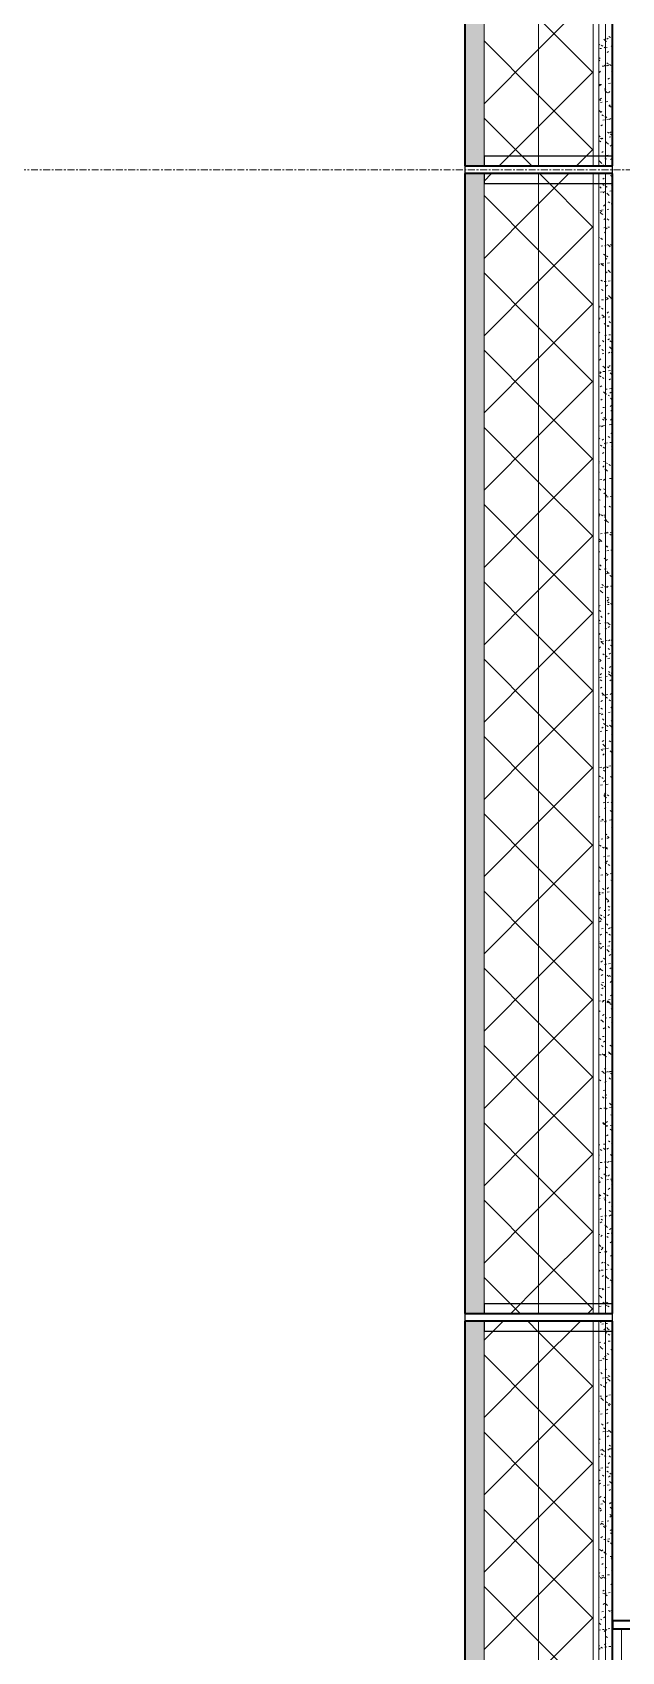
# Model space of a CAD drawing. Header units: millimetres. Extents: x -4948 to 42228, y -4856 to 69378.
# Drawn here: x -1945 to -866, y 30981 to 33944 of the extents above; entities that cross this region are included whole.
import ezdxf

# ---------------------------------------------------------------- set-up
doc = ezdxf.new("R2010")
doc.units = ezdxf.units.MM
doc.linetypes.add('Линия сетки', pattern=[22.225, 12.7, -3.175, 3.175, -3.175])
for name, color, linetype, lineweight in [('A-FLOR', 192, 'Continuous', 13), ('A-GLAZ-CWMG', 51, 'Continuous', 9), ('A-WALL', 113, 'Continuous', 13), ('A-WALL-PATT', 111, 'Continuous', 13), ('I-WALL', 2, 'Continuous', 13), ('S-GRID', 1, 'Continuous', 30)]:
    doc.layers.add(name, color=color, linetype=linetype, lineweight=lineweight)

# ---------------------------------------------------------------- blocks, each defined once
blk = doc.blocks.new('27ELB-RD-AR-0000-BIM_rvt-1-1 этаж отм_ _0_000 лотки')
at = {"layer": 'A-WALL-PATT', "lineweight": 9}
for points in [[(-1153.2, 33699.1), (-1118.2, 33699.1), (-1118.2, 35785.1), (-1153.2, 35785.1), (-1153.2, 34526.4)], [(-1118.2, 31599.1), (-1118.2, 33685.1), (-1153.2, 33685.1), (-1153.2, 31599.1)], [(-1153.2, 29499.1), (-1118.2, 29499.1), (-1118.2, 31585.1), (-1153.2, 31585.1), (-1153.2, 30194.2)]]:
    blk.add_hatch(color=252, dxfattribs=at).paths.add_polyline_path(points, flags=0)
at = {"layer": 'A-FLOR', "color": 252, "lineweight": 9}
blk.add_line((-866.3, 31022.1), (-866.3, 29707.1), dxfattribs=at)
at = {"layer": 'A-GLAZ-CWMG', "color": 252, "lineweight": 25, "extrusion": (0, 0, -1)}
for p, q in [((-1118.2, 33699.1), (-1153.2, 33699.1)), ((-1153.2, 33699.1), (-1153.2, 33685.1)), ((-883.2, 33717.1), (-1118.2, 33717.1)), ((-1118.2, 33717.1), (-1118.2, 33699.1)), ((-883.2, 33667.1), (-883.2, 33717.1)), ((-1153.2, 33685.1), (-1118.2, 33685.1)), ((-1118.2, 33685.1), (-1118.2, 33667.1)), ((-1118.2, 33667.1), (-883.2, 33667.1)), ((-883.2, 31617.1), (-1118.2, 31617.1)), ((-1118.2, 31617.1), (-1118.2, 31599.1)), ((-883.2, 31567.1), (-883.2, 31617.1)), ((-1118.2, 31599.1), (-1153.2, 31599.1)), ((-1153.2, 31599.1), (-1153.2, 31585.1)), ((-1153.2, 31585.1), (-1118.2, 31585.1)), ((-1118.2, 31585.1), (-1118.2, 31567.1)), ((-1118.2, 31567.1), (-883.2, 31567.1))]:
    blk.add_line(p, q, dxfattribs=at)
at = {"layer": 'A-WALL', "color": 252, "lineweight": 35}
for p, q in [((-1153.2, 35785.1), (-1153.2, 33699.1)), ((-883.2, 33699.1), (-883.2, 35785.1)), ((-1153.2, 33699.1), (-883.2, 33699.1)), ((-1153.2, 33685.1), (-1153.2, 31599.1)), ((-883.2, 33685.1), (-1153.2, 33685.1)), ((-883.2, 31599.1), (-883.2, 33685.1)), ((-1153.2, 31599.1), (-883.2, 31599.1)), ((-1153.2, 31585.1), (-1153.2, 29499.1)), ((-883.2, 31585.1), (-1153.2, 31585.1)), ((-883.2, 29499.1), (-883.2, 31585.1))]:
    blk.add_line(p, q, dxfattribs=at)
at = {"layer": 'A-WALL', "color": 252, "lineweight": 9}
for p, q in [((-1118.2, 33699.1), (-1118.2, 35785.1)), ((-1018.2, 33699.1), (-1018.2, 35785.1)), ((-918.2, 33699.1), (-918.2, 35785.1)), ((-908.2, 33699.1), (-908.2, 35785.1)), ((-895.7, 33699.1), (-895.7, 35785.1)), ((-1118.2, 31599.1), (-1118.2, 33685.1)), ((-1018.2, 31599.1), (-1018.2, 33685.1)), ((-918.2, 31599.1), (-918.2, 33685.1)), ((-908.2, 31599.1), (-908.2, 33685.1)), ((-895.7, 31599.1), (-895.7, 33685.1)), ((-1118.2, 29499.1), (-1118.2, 31585.1)), ((-1018.2, 29499.1), (-1018.2, 31585.1)), ((-918.2, 29499.1), (-918.2, 31585.1)), ((-908.2, 29499.1), (-908.2, 31585.1)), ((-895.7, 29499.1), (-895.7, 31585.1))]:
    blk.add_line(p, q, dxfattribs=at)
at = {"layer": 'A-WALL-PATT', "color": 252, "linetype": 'Continuous', "lineweight": 9}
for p, q in [((-1018.2, 33912.9), (-918.2, 34012.9)), ((-918.2, 33869.3), (-1018.2, 33969.3)), ((-1018.2, 33827.9), (-1118.2, 33927.9)), ((-898.8, 33931), (-896.5, 33928.9)), ((-896.5, 33928.9), (-896.5, 33928.9)), ((-896.5, 33928.9), (-895.7, 33928.1)), ((-895.7, 33928.1), (-894, 33926.6)), ((-893.6, 33931.1), (-891, 33933.2)), ((-889.4, 33936), (-886.6, 33934.2)), ((-1118.2, 33812.9), (-1018.2, 33912.9)), ((-908.2, 33920), (-906.3, 33921.4)), ((-906.1, 33913.9), (-902.8, 33914.3)), ((-903.8, 33919.9), (-900.9, 33918.1)), ((-898.4, 33916.5), (-895.7, 33914.7)), ((-895.8, 33915.3), (-895.7, 33915.3)), ((-895.7, 33915.3), (-892.4, 33915.7)), ((-895.7, 33914.7), (-895.6, 33914.7)), ((-892.8, 33906.7), (-890.2, 33908.7)), ((-885.4, 33918.7), (-883.2, 33916.7)), ((-1018.2, 33771.5), (-918.2, 33871.5)), ((-908.2, 33893.5), (-906.1, 33891.6)), ((-908.2, 33872.1), (-905.6, 33870.5)), ((-908.1, 33894.9), (-905.5, 33896.9)), ((-907.3, 33870.4), (-904.7, 33872.5)), ((-901.7, 33881.6), (-898.4, 33882)), ((-897.6, 33883.7), (-895.7, 33882)), ((-895.7, 33882), (-895.1, 33881.5)), ((-894.4, 33882.6), (-891.1, 33883)), ((-893.5, 33888.1), (-890.7, 33886.3)), ((-892, 33882.2), (-889.4, 33884.2)), ((-888.2, 33884.7), (-885.3, 33882.8)), ((-884.9, 33872.2), (-883.2, 33870.6)), ((-884.1, 33883.9), (-883.2, 33884)), ((-908.2, 33847.3), (-907.2, 33846.5)), ((-906.5, 33848.1), (-903.2, 33848.5)), ((-906.5, 33846), (-903.9, 33848)), ((-898.2, 33840.5), (-895.7, 33838.9)), ((-895.7, 33838.9), (-895.3, 33838.7)), ((-891.2, 33857.7), (-888.6, 33859.8)), ((-890, 33850.3), (-886.7, 33850.7)), ((-883.3, 33856.3), (-883.2, 33856.2)), ((-918.2, 33727.9), (-1018.2, 33827.9)), ((-907.2, 33821), (-904.4, 33819.2)), ((-905.7, 33821.5), (-903.1, 33823.5)), ((-905.2, 33815.4), (-901.8, 33815.8)), ((-897.1, 33837.2), (-895.7, 33835.9)), ((-895.7, 33835.9), (-894.7, 33835)), ((-894.8, 33816.7), (-891.5, 33817.2)), ((-894.7, 33835), (-894.7, 33835)), ((-894.7, 33835), (-892.3, 33832.8)), ((-890.4, 33833.2), (-887.8, 33835.3)), ((-889.6, 33808.8), (-887, 33810.8)), ((-887.9, 33808.7), (-885.1, 33806.9)), ((-883.7, 33824.9), (-883.2, 33824.4)), ((-1030.8, 33699.1), (-1118.2, 33786.5)), ((-908.2, 33801.2), (-906.9, 33800)), ((-906.9, 33800), (-906.9, 33800)), ((-906.9, 33800), (-904.4, 33797.8)), ((-904.9, 33797), (-902.3, 33799.1)), ((-902.3, 33792.6), (-899.5, 33790.8)), ((-900.8, 33783.1), (-897.4, 33783.5)), ((-896.9, 33789.2), (-895.7, 33788.4)), ((-895.8, 33789.9), (-895.7, 33789.7)), ((-895.7, 33789.7), (-893.4, 33787.6)), ((-895.7, 33788.4), (-894.1, 33787.4)), ((-893.4, 33784), (-890.1, 33784.5)), ((-888.8, 33784.3), (-886.2, 33786.3)), ((-1090.6, 33699.1), (-1018.2, 33771.5)), ((-908, 33754.9), (-905.5, 33752.6)), ((-905.6, 33749.6), (-902.3, 33750)), ((-904.1, 33772.5), (-901.5, 33774.6)), ((-903.3, 33748.1), (-900.7, 33750.1)), ((-892, 33760.8), (-889.2, 33759)), ((-889, 33751.7), (-885.7, 33752.2)), ((-888, 33759.8), (-885.4, 33761.9)), ((-886.7, 33757.4), (-883.9, 33755.6)), ((-883.2, 33778.3), (-883.2, 33778.3)), ((-949.1, 33699.1), (-918.2, 33730.1)), ((-907, 33745), (-904.1, 33743.2)), ((-902.5, 33723.6), (-899.9, 33725.6)), ((-895.3, 33743.3), (-893, 33741.2)), ((-893, 33741.2), (-893, 33741.2)), ((-893, 33741.2), (-890.5, 33738.9)), ((-887.2, 33735.4), (-884.6, 33737.4)), ((-907.5, 33708.3), (-905.1, 33706.2)), ((-905.1, 33706.2), (-905.1, 33706.2)), ((-905.1, 33706.2), (-902.7, 33703.9)), ((-904.2, 33716.9), (-900.9, 33717.3)), ((-901.7, 33699.1), (-899.1, 33701.2)), ((-896.7, 33713.2), (-895.7, 33712.6)), ((-895.7, 33712.6), (-893.9, 33711.4)), ((-893.9, 33718.2), (-890.6, 33718.7)), ((-886.4, 33710.9), (-883.8, 33712.9)), ((-1118.2, 33671.5), (-1104.6, 33685.1)), ((-1018.2, 33630.1), (-963.1, 33685.1)), ((-918.2, 33586.5), (-1016.8, 33685.1)), ((-906.2, 33661), (-903.8, 33658.8)), ((-900.9, 33674.7), (-898.3, 33676.7)), ((-900.8, 33665.3), (-898, 33663.5)), ((-899.8, 33684.6), (-896.5, 33685)), ((-895.5, 33661.9), (-892.6, 33660.1)), ((-886.4, 33681.4), (-883.6, 33679.6)), ((-884.8, 33661.9), (-883.2, 33663.2)), ((-1018.2, 33545.1), (-1118.2, 33645.1)), ((-904.7, 33651), (-901.3, 33651.5)), ((-900.1, 33650.2), (-897.5, 33652.2)), ((-893.6, 33649.5), (-891.3, 33647.3)), ((-891.3, 33647.3), (-891.3, 33647.3)), ((-891.3, 33647.3), (-888.8, 33645.1)), ((-890.6, 33633.5), (-887.7, 33631.7)), ((-888.1, 33653.2), (-884.8, 33653.7)), ((-884, 33637.5), (-883.2, 33638.1)), ((-1118.2, 33530.1), (-1018.2, 33630.1)), ((-908.2, 33617.7), (-907.3, 33617.8)), ((-905.7, 33614.5), (-903.4, 33612.3)), ((-905.5, 33617.7), (-902.6, 33615.9)), ((-903.4, 33612.3), (-903.4, 33612.3)), ((-903.4, 33612.3), (-900.9, 33610.1)), ((-903.3, 33618.3), (-899.9, 33618.8)), ((-899.3, 33625.7), (-896.7, 33627.8)), ((-898.5, 33601.3), (-895.9, 33603.3)), ((-892.9, 33619.7), (-889.6, 33620.1)), ((-892.4, 33602.2), (-889.9, 33599.9)), ((-885.2, 33630.1), (-883.2, 33628.8)), ((-883.2, 33613), (-883.2, 33613.1)), ((-1018.2, 33488.6), (-918.2, 33588.6)), ((-898.9, 33586), (-895.7, 33586.5)), ((-897.7, 33576.8), (-895.7, 33578.4)), ((-895.7, 33586.5), (-895.5, 33586.5)), ((-895.7, 33578.4), (-895.1, 33578.8)), ((-895.2, 33585.9), (-892.4, 33584.1)), ((-891.6, 33587), (-888.2, 33587.4)), ((-918.2, 33445.1), (-1018.2, 33545.1)), ((-908.2, 33568.9), (-906.8, 33568)), ((-904.5, 33567.2), (-902, 33564.9)), ((-904.2, 33566.4), (-901.4, 33564.6)), ((-903.7, 33552.5), (-900.4, 33553)), ((-896.9, 33552.3), (-895.7, 33553.3)), ((-895.7, 33553.3), (-894.3, 33554.4)), ((-891.9, 33555.6), (-889.5, 33553.5)), ((-889.5, 33553.5), (-889.5, 33553.5)), ((-889.5, 33553.5), (-887.1, 33551.2)), ((-887.2, 33554.7), (-883.8, 33555.1)), ((-885, 33554.1), (-883.2, 33553)), ((-908.2, 33519), (-906.3, 33519.3)), ((-904, 33520.6), (-901.7, 33518.5)), ((-902.3, 33519.8), (-899, 33520.2)), ((-901.7, 33518.5), (-901.7, 33518.5)), ((-901.7, 33518.5), (-899.2, 33516.2)), ((-899.3, 33538), (-896.5, 33536.2)), ((-896.1, 33527.8), (-895.7, 33528.2)), ((-895.7, 33528.2), (-893.5, 33529.9)), ((-894, 33534.6), (-891.2, 33532.8)), ((-892, 33521.2), (-888.7, 33521.6)), ((-1018.2, 33403.7), (-1118.2, 33503.7)), ((-1118.2, 33388.6), (-1018.2, 33488.6)), ((-904, 33490.4), (-901.2, 33488.6)), ((-897.9, 33487.5), (-895.7, 33487.8)), ((-895.7, 33487.8), (-894.6, 33487.9)), ((-895.3, 33503.4), (-892.7, 33505.4)), ((-890.6, 33508.3), (-888.2, 33506.1)), ((-890.6, 33488.5), (-887.3, 33488.9)), ((-889.1, 33506.2), (-886.3, 33504.4)), ((-883.7, 33502.8), (-883.2, 33502.4)), ((-902.8, 33473.3), (-900.3, 33471.1)), ((-902.8, 33454), (-899.4, 33454.4)), ((-894.5, 33478.9), (-891.9, 33480.9)), ((-893.7, 33458.6), (-890.9, 33456.8)), ((-893.7, 33454.4), (-891.1, 33456.5)), ((-890.1, 33461.8), (-887.8, 33459.6)), ((-887.8, 33459.6), (-887.8, 33459.6)), ((-887.8, 33459.6), (-885.3, 33457.4)), ((-886.2, 33456.2), (-883.2, 33456.6)), ((-1018.2, 33347.2), (-918.2, 33447.2)), ((-908.2, 33443.4), (-907.5, 33443.9)), ((-908.1, 33442.5), (-905.3, 33440.7)), ((-902.8, 33439.1), (-899.9, 33437.3)), ((-902.3, 33426.8), (-899.9, 33424.6)), ((-899.9, 33424.6), (-899.9, 33424.6)), ((-899.9, 33424.6), (-897.5, 33422.4)), ((-892.9, 33430), (-890.3, 33432)), ((-891.1, 33422.6), (-887.7, 33423.1)), ((-883.5, 33426.8), (-883.2, 33426.6)), ((-918.2, 33303.7), (-1018.2, 33403.7)), ((-908.2, 33420.4), (-905.4, 33420.8)), ((-908.2, 33418.3), (-906.7, 33419.4)), ((-908.2, 33393.2), (-905.9, 33395)), ((-901.4, 33421.3), (-898.1, 33421.7)), ((-897.9, 33410.7), (-895.7, 33409.3)), ((-895.7, 33409.3), (-895, 33408.9)), ((-892.5, 33407.3), (-889.7, 33405.5)), ((-892.1, 33405.5), (-889.5, 33407.5)), ((-888.9, 33414.5), (-886.4, 33412.2)), ((-907.7, 33368.5), (-905.1, 33370.5)), ((-901, 33379.5), (-898.6, 33377.2)), ((-897, 33389), (-895.7, 33389.2)), ((-895.7, 33389.2), (-893.7, 33389.4)), ((-891.3, 33381), (-888.7, 33383.1)), ((-889.7, 33389.9), (-886.4, 33390.4)), ((-888.4, 33367.9), (-886.1, 33365.8)), ((-887.6, 33378.9), (-884.8, 33377.1)), ((-886.1, 33365.8), (-886.1, 33365.8)), ((-886.1, 33365.8), (-883.6, 33363.5)), ((-1018.2, 33262.2), (-1118.2, 33362.2)), ((-1118.2, 33247.2), (-1018.2, 33347.2)), ((-906.9, 33344), (-904.3, 33346)), ((-902.5, 33363.2), (-899.7, 33361.4)), ((-901.8, 33355.5), (-898.5, 33355.9)), ((-890.5, 33356.5), (-887.9, 33358.6)), ((-885.3, 33357.6), (-883.2, 33357.9)), ((-1018.2, 33205.8), (-918.2, 33305.8)), ((-907.7, 33321.8), (-904.4, 33322.2)), ((-906.6, 33315.3), (-903.8, 33313.5)), ((-906.1, 33319.5), (-903.5, 33321.6)), ((-901.3, 33311.8), (-898.5, 33310)), ((-900.5, 33332.9), (-898.2, 33330.8)), ((-900.4, 33322.8), (-897.1, 33323.2)), ((-898.2, 33330.8), (-898.2, 33330.8)), ((-898.2, 33330.8), (-895.7, 33328.5)), ((-892.3, 33331.4), (-889.4, 33329.6)), ((-890.1, 33324.1), (-886.8, 33324.6)), ((-889.7, 33332.1), (-887.1, 33334.1)), ((-888.9, 33307.6), (-886.3, 33309.6)), ((-887.2, 33320.6), (-884.7, 33318.4)), ((-908.2, 33293.8), (-907.9, 33293.5)), ((-905.3, 33295), (-902.7, 33297.1)), ((-899.3, 33285.6), (-896.8, 33283.4)), ((-896.4, 33283.5), (-895.7, 33283)), ((-896, 33290.5), (-895.7, 33290.5)), ((-895.7, 33290.5), (-892.7, 33290.9)), ((-895.7, 33283), (-893.6, 33281.7)), ((-891, 33280), (-888.2, 33278.2)), ((-888.7, 33291.4), (-885.4, 33291.9)), ((-888.1, 33283.1), (-885.5, 33285.2)), ((-918.2, 33162.2), (-1018.2, 33262.2)), ((-908.2, 33256), (-907.9, 33256)), ((-904.5, 33270.6), (-901.9, 33272.6)), ((-903.7, 33246.1), (-901.1, 33248.1)), ((-900.9, 33256.9), (-897.6, 33257.4)), ((-887.3, 33258.7), (-884.7, 33260.7)), ((-886.7, 33274.1), (-884.3, 33271.9)), ((-886.1, 33251.7), (-883.3, 33249.8)), ((-884.3, 33271.9), (-884.3, 33271.9)), ((-884.3, 33271.9), (-883.2, 33270.9)), ((-884.3, 33259.1), (-883.2, 33259.3)), ((-1018.2, 33120.8), (-1118.2, 33220.8)), ((-906.8, 33223.3), (-903.5, 33223.7)), ((-902.9, 33221.6), (-900.3, 33223.7)), ((-901, 33235.9), (-898.2, 33234.1)), ((-899.5, 33224.2), (-896.2, 33224.7)), ((-898.8, 33239.1), (-896.5, 33236.9)), ((-896.5, 33236.9), (-896.5, 33236.9)), ((-896.5, 33236.9), (-895.7, 33236.2)), ((-895.7, 33236.2), (-894, 33234.7)), ((-889.2, 33225.6), (-885.9, 33226)), ((-886.5, 33234.2), (-883.9, 33236.2)), ((-885.4, 33226.8), (-883.2, 33224.7)), ((-1118.2, 33105.8), (-1018.2, 33205.8)), ((-908.2, 33215.2), (-907.2, 33214.6)), ((-908.2, 33201.5), (-906.1, 33199.7)), ((-905.2, 33188), (-902.3, 33186.2)), ((-902.1, 33197.2), (-899.5, 33199.2)), ((-897.6, 33191.8), (-895.7, 33190)), ((-895.7, 33190), (-895.1, 33189.5)), ((-895.1, 33191.9), (-891.8, 33192.4)), ((-890.8, 33204.1), (-888, 33202.3)), ((-887.8, 33192.9), (-884.5, 33193.3)), ((-885.7, 33209.7), (-883.2, 33211.7)), ((-884.9, 33185.3), (-883.2, 33186.6)), ((-1018.2, 33064.4), (-918.2, 33164.4)), ((-908.2, 33157.3), (-906.9, 33157.5)), ((-901.3, 33172.7), (-898.7, 33174.7)), ((-899.9, 33158.4), (-896.6, 33158.9)), ((-899.8, 33184.6), (-897, 33182.8)), ((-884.9, 33180.2), (-883.2, 33178.6)), ((-884.1, 33160.8), (-883.2, 33161.5)), ((-883.4, 33160.6), (-883.2, 33160.6)), ((-908.2, 33155.4), (-907.2, 33154.5)), ((-908.2, 33139.3), (-907, 33138.6)), ((-900.5, 33148.2), (-897.9, 33150.3)), ((-897.1, 33145.2), (-895.7, 33143.9)), ((-895.7, 33143.9), (-894.7, 33143.1)), ((-894.9, 33156.2), (-892.1, 33154.4)), ((-894.7, 33143.1), (-894.7, 33143.1)), ((-894.7, 33143.1), (-892.3, 33140.8)), ((-889.6, 33152.8), (-886.7, 33151)), ((-888.2, 33127.1), (-884.9, 33127.5)), ((-883.7, 33132.9), (-883.2, 33132.5)), ((-883.3, 33136.3), (-883.2, 33136.4)), ((-918.2, 33020.8), (-1018.2, 33120.8)), ((-908.2, 33109.2), (-906.9, 33108.1)), ((-906.9, 33108.1), (-906.9, 33108.1)), ((-906.9, 33108.1), (-904.4, 33105.8)), ((-905.9, 33124.8), (-902.5, 33125.2)), ((-899.7, 33123.7), (-897.1, 33125.8)), ((-899.6, 33108.6), (-896.7, 33106.8)), ((-898.9, 33099.3), (-896.3, 33101.3)), ((-898.6, 33125.7), (-895.7, 33126.1)), ((-895.8, 33097.9), (-895.7, 33097.8)), ((-895.7, 33126.1), (-895.2, 33126.2)), ((-895.7, 33097.8), (-893.4, 33095.7)), ((-884.7, 33124.4), (-883.2, 33123.4)), ((-1018.2, 32979.4), (-1118.2, 33079.4)), ((-908.2, 33091.6), (-907.4, 33091.7)), ((-908.2, 33088.8), (-905.8, 33087.3)), ((-898.1, 33074.8), (-895.7, 33076.7)), ((-895.7, 33076.7), (-895.5, 33076.8)), ((-894.1, 33093.4), (-890.8, 33093.9)), ((-889.3, 33076.8), (-886.5, 33075)), ((-886.9, 33094.4), (-883.5, 33094.8)), ((-883.2, 33086.4), (-883.2, 33086.3)), ((-1118.2, 32964.4), (-1018.2, 33064.4)), ((-908.2, 33058.7), (-906, 33059)), ((-908, 33062.9), (-905.5, 33060.7)), ((-903.7, 33060.7), (-900.9, 33058.9)), ((-899, 33059.9), (-895.7, 33060.3)), ((-898.3, 33057.3), (-895.7, 33055.6)), ((-897.3, 33050.3), (-895.7, 33051.6)), ((-895.7, 33055.6), (-895.5, 33055.5)), ((-895.7, 33051.6), (-894.7, 33052.4)), ((-895.3, 33051.4), (-893, 33049.2)), ((-893, 33049.2), (-893, 33049.2)), ((-893, 33049.2), (-890.5, 33046.9)), ((-1018.2, 32923), (-918.2, 33023)), ((-908.2, 33013), (-905.5, 33011.3)), ((-907.5, 33016.4), (-905.1, 33014.2)), ((-905.1, 33014.2), (-905.1, 33014.2)), ((-905.1, 33014.2), (-902.7, 33011.9)), ((-904.9, 33026.2), (-901.6, 33026.7)), ((-897.6, 33027.2), (-895.7, 33027.5)), ((-896.5, 33025.9), (-895.7, 33026.5)), ((-895.7, 33026.5), (-893.9, 33027.9)), ((-895.7, 33027.5), (-894.3, 33027.6)), ((-893.4, 33028.9), (-890.6, 33027.1)), ((-888.1, 33025.5), (-885.2, 33023.7)), ((-887.3, 33028.6), (-884, 33029)), ((-918.2, 32879.4), (-1018.2, 32979.4)), ((-908.2, 32992.9), (-906.4, 32993.2)), ((-898.1, 32981.3), (-895.7, 32979.8)), ((-895.7, 33001.4), (-893.1, 33003.4)), ((-895.7, 33001.4), (-895.7, 33001.4)), ((-895.7, 32979.8), (-895.3, 32979.5)), ((-894.9, 32976.9), (-892.3, 32979)), ((-894.1, 33004.1), (-891.6, 33001.8)), ((-893.2, 32994.9), (-889.9, 32995.3)), ((-885.9, 32995.9), (-883.2, 32996.2)), ((-883.2, 32997.1), (-883.2, 32997.1)), ((-908.2, 32960), (-905.1, 32960.5)), ((-907.1, 32961.8), (-904.3, 32960)), ((-906.2, 32969.1), (-903.8, 32966.8)), ((-898.1, 32961.4), (-895.7, 32961.7)), ((-895.7, 32961.7), (-894.7, 32961.8)), ((-894.1, 32952.5), (-891.5, 32954.5)), ((-893.6, 32957.5), (-891.3, 32955.4)), ((-891.3, 32955.4), (-891.3, 32955.4)), ((-891.3, 32955.4), (-888.8, 32953.1)), ((-887.8, 32949.5), (-885, 32947.7)), ((-1018.2, 32838), (-1118.2, 32938)), ((-1118.2, 32823), (-1018.2, 32923)), ((-905.8, 32922.5), (-903.4, 32920.4)), ((-904, 32927.7), (-900.6, 32928.2)), ((-903.4, 32920.4), (-903.4, 32920.4)), ((-903.4, 32920.4), (-900.9, 32918.1)), ((-902.2, 32933.4), (-899.4, 32931.6)), ((-896.9, 32930), (-895.7, 32929.2)), ((-896.7, 32928.7), (-895.7, 32928.8)), ((-895.7, 32929.2), (-894, 32928.2)), ((-895.7, 32928.8), (-893.4, 32929.1)), ((-893.3, 32928), (-890.7, 32930)), ((-886.4, 32930), (-883.2, 32930.5)), ((-908.2, 32916.6), (-907.8, 32916.9)), ((-908.2, 32894.3), (-905.5, 32894.6)), ((-908.2, 32891.5), (-907, 32892.4)), ((-892.5, 32903.5), (-889.9, 32905.6)), ((-892.4, 32910.2), (-889.9, 32908)), ((-892.3, 32896.4), (-888.9, 32896.8)), ((-892, 32901.6), (-889.1, 32899.8)), ((-886.6, 32898.2), (-883.8, 32896.4)), ((-885, 32897.3), (-883.2, 32897.6)), ((-1018.2, 32781.5), (-918.2, 32881.5)), ((-908.2, 32866.4), (-906.2, 32867.9)), ((-907.4, 32861.5), (-904.1, 32861.9)), ((-906.9, 32885.8), (-904, 32884)), ((-904.5, 32875.2), (-902, 32873)), ((-897.1, 32862.9), (-895.7, 32863)), ((-895.7, 32863), (-893.8, 32863.3)), ((-891.9, 32863.7), (-889.5, 32861.5)), ((-891.7, 32879), (-889.1, 32881.1)), ((-889.5, 32861.5), (-889.5, 32861.5)), ((-889.5, 32861.5), (-887.1, 32859.2)), ((-918.2, 32738), (-1018.2, 32838)), ((-908.2, 32836.1), (-908.2, 32836.1)), ((-908, 32841.4), (-905.4, 32843.5)), ((-905.6, 32834.5), (-902.8, 32832.7)), ((-896.6, 32854), (-895.7, 32853.4)), ((-895.7, 32853.4), (-893.8, 32852.2)), ((-895.7, 32830.2), (-892.4, 32830.6)), ((-890.9, 32854.6), (-888.3, 32856.6)), ((-890.1, 32830.1), (-887.5, 32832.1)), ((-885.4, 32831.5), (-883.2, 32831.8)), ((-907.2, 32817), (-904.6, 32819)), ((-904, 32828.7), (-901.7, 32826.5)), ((-903, 32829.2), (-899.7, 32829.6)), ((-901.7, 32826.5), (-901.7, 32826.5)), ((-901.7, 32826.5), (-899.2, 32824.2)), ((-900.7, 32806.1), (-897.9, 32804.3)), ((-895.7, 32830.2), (-895.7, 32830.2)), ((-895.4, 32802.7), (-892.5, 32800.9)), ((-890.6, 32816.4), (-888.2, 32814.1)), ((-889.3, 32805.6), (-886.7, 32807.7)), ((-886.4, 32822.2), (-883.5, 32820.4)), ((-1018.2, 32696.5), (-1118.2, 32796.5)), ((-1118.2, 32681.5), (-1018.2, 32781.5)), ((-907.9, 32795.7), (-904.6, 32796.1)), ((-906.4, 32792.5), (-903.8, 32794.5)), ((-902.8, 32781.4), (-900.3, 32779.1)), ((-891.3, 32797.9), (-888, 32798.3)), ((-890.5, 32774.3), (-887.6, 32772.5)), ((-888.5, 32781.2), (-885.9, 32783.2)), ((-884, 32798.8), (-883.2, 32798.9)), ((-906.5, 32763), (-903.2, 32763.4)), ((-905.6, 32768), (-903, 32770.1)), ((-905.4, 32758.6), (-902.6, 32756.8)), ((-904.8, 32743.5), (-902.2, 32745.6)), ((-896.2, 32764.3), (-895.7, 32764.4)), ((-895.7, 32764.4), (-892.9, 32764.8)), ((-890.1, 32769.8), (-887.8, 32767.7)), ((-887.8, 32767.7), (-887.8, 32767.7)), ((-887.8, 32767.7), (-885.3, 32765.4)), ((-887.7, 32756.7), (-885.1, 32758.7)), ((-885.1, 32770.9), (-883.2, 32769.7)), ((-1018.2, 32640.1), (-918.2, 32740.1)), ((-904, 32719.1), (-901.4, 32721.1)), ((-902.3, 32734.8), (-899.9, 32732.7)), ((-902.1, 32730.7), (-898.8, 32731.1)), ((-899.9, 32732.7), (-899.9, 32732.7)), ((-899.9, 32732.7), (-897.5, 32730.4)), ((-895.1, 32726.8), (-892.3, 32725)), ((-894.8, 32731.6), (-891.5, 32732.1)), ((-888.9, 32722.5), (-886.4, 32720.3)), ((-886.9, 32732.2), (-884.3, 32734.3)), ((-884.5, 32733), (-883.2, 32733.2)), ((-918.2, 32596.5), (-1018.2, 32696.5)), ((-908.2, 32709.8), (-906.7, 32708.8)), ((-906.9, 32697.1), (-903.6, 32697.6)), ((-904.2, 32707.2), (-901.3, 32705.4)), ((-903.2, 32694.6), (-900.6, 32696.6)), ((-901, 32687.5), (-898.6, 32685.3)), ((-890.4, 32699.3), (-887, 32699.8)), ((-886.1, 32707.7), (-883.5, 32709.8)), ((-885.3, 32683.3), (-883.2, 32684.9)), ((-884.9, 32695), (-883.2, 32693.9)), ((-1018.2, 32555.1), (-1118.2, 32655.1)), ((-905.6, 32664.4), (-902.2, 32664.9)), ((-902.4, 32670.1), (-899.8, 32672.2)), ((-899.3, 32678.8), (-896.4, 32677)), ((-895.2, 32665.8), (-891.9, 32666.2)), ((-893.9, 32675.4), (-891.1, 32673.6)), ((-888.4, 32676), (-886.1, 32673.8)), ((-886.1, 32673.8), (-886.1, 32673.8)), ((-886.1, 32673.8), (-883.6, 32671.5)), ((-884.5, 32658.8), (-883.2, 32659.8)), ((-1118.2, 32540.1), (-1018.2, 32640.1)), ((-903.9, 32631.3), (-901.1, 32629.5)), ((-901.6, 32645.7), (-899, 32647.7)), ((-901.1, 32632.1), (-897.8, 32632.6)), ((-900.8, 32621.2), (-898.2, 32623.2)), ((-900.5, 32641), (-898.2, 32638.8)), ((-898.2, 32638.8), (-898.2, 32638.8)), ((-898.2, 32638.8), (-895.7, 32636.5)), ((-893.9, 32633.1), (-890.5, 32633.5)), ((-889, 32647), (-886.2, 32645.2)), ((-887.2, 32628.7), (-884.7, 32626.4)), ((-883.7, 32634.3), (-883.2, 32634.8)), ((-883.6, 32643.6), (-883.2, 32643.3)), ((-883.5, 32634.5), (-883.2, 32634.5)), ((-1018.2, 32498.7), (-918.2, 32598.7)), ((-908.2, 32601.8), (-907.9, 32601.5)), ((-906, 32598.6), (-902.7, 32599.1)), ((-900, 32596.7), (-897.4, 32598.8)), ((-899.3, 32593.7), (-896.8, 32591.4)), ((-893.7, 32599.5), (-890.8, 32597.7)), ((-889.4, 32600.8), (-886.1, 32601.2)), ((-908, 32583.4), (-905.2, 32581.6)), ((-904.6, 32565.9), (-901.3, 32566.4)), ((-902.7, 32580), (-899.8, 32578.1)), ((-899.2, 32572.2), (-896.6, 32574.3)), ((-894.3, 32567.3), (-891, 32567.7)), ((-886.7, 32582.1), (-884.3, 32580)), ((-884.3, 32580), (-884.3, 32580)), ((-884.3, 32580), (-883.2, 32578.9)), ((-883.4, 32567.7), (-883.2, 32567.5)), ((-918.2, 32455.1), (-1018.2, 32555.1)), ((-898.8, 32547.1), (-896.5, 32545)), ((-898.4, 32547.8), (-895.8, 32549.8)), ((-897.8, 32551.6), (-895.7, 32550.2)), ((-896.5, 32545), (-896.5, 32545)), ((-896.5, 32545), (-895.7, 32544.2)), ((-895.7, 32550.2), (-894.9, 32549.8)), ((-895.7, 32544.2), (-894, 32542.7)), ((-892.9, 32534.6), (-889.6, 32535)), ((-892.4, 32548.1), (-889.6, 32546.3)), ((-885.4, 32534.8), (-883.2, 32532.8)), ((-1018.2, 32413.7), (-1118.2, 32513.7)), ((-908.2, 32509.5), (-906.1, 32507.7)), ((-900.2, 32533.6), (-896.9, 32534.1)), ((-897.6, 32523.3), (-895.7, 32524.8)), ((-895.7, 32524.8), (-895, 32525.3)), ((-887.5, 32519.8), (-884.7, 32518)), ((-1118.2, 32398.7), (-1018.2, 32498.7)), ((-905.1, 32500.1), (-901.7, 32500.5)), ((-902.4, 32504), (-899.6, 32502.2)), ((-897.6, 32499.8), (-895.7, 32498.1)), ((-896.8, 32498.8), (-895.7, 32499.7)), ((-895.7, 32499.7), (-894.2, 32500.9)), ((-895.7, 32498.1), (-895.1, 32497.6)), ((-895.7, 32474.7), (-893.4, 32476.4)), ((-888.5, 32502.3), (-885.2, 32502.7)), ((-884.9, 32488.3), (-883.2, 32486.6)), ((-1018.2, 32357.3), (-918.2, 32457.3)), ((-908.2, 32466.8), (-907.6, 32466.9)), ((-908.2, 32463.4), (-907.2, 32462.6)), ((-906.6, 32456.1), (-903.7, 32454.3)), ((-903.7, 32467.4), (-900.4, 32467.8)), ((-901.2, 32452.7), (-898.4, 32450.9)), ((-897.1, 32453.3), (-895.7, 32452)), ((-896, 32474.4), (-895.7, 32474.7)), ((-895.7, 32452), (-894.7, 32451.1)), ((-895.2, 32449.9), (-892.6, 32451.9)), ((-894.7, 32451.1), (-894.7, 32451.1)), ((-894.7, 32451.1), (-892.3, 32448.8)), ((-893.4, 32468.8), (-890, 32469.2)), ((-892.2, 32472.2), (-889.3, 32470.4)), ((-908.2, 32440), (-907.9, 32440.2)), ((-908.2, 32417.3), (-906.9, 32416.1)), ((-908.2, 32414.9), (-907.1, 32415.7)), ((-906.9, 32416.1), (-906.9, 32416.1)), ((-906.9, 32416.1), (-904.4, 32413.8)), ((-899.2, 32435.1), (-895.9, 32435.5)), ((-896.3, 32424.3), (-895.7, 32423.9)), ((-895.7, 32423.9), (-893.5, 32422.5)), ((-894.4, 32425.4), (-891.8, 32427.5)), ((-892, 32436.1), (-888.6, 32436.5)), ((-890.9, 32420.9), (-888.1, 32419.1)), ((-883.7, 32441), (-883.2, 32440.5)), ((-918.2, 32313.7), (-1018.2, 32413.7)), ((-908.2, 32389.8), (-906.3, 32391.2)), ((-904.1, 32401.6), (-900.8, 32402)), ((-895.8, 32406), (-895.7, 32405.8)), ((-895.7, 32405.8), (-893.4, 32403.7)), ((-893.6, 32401), (-891, 32403)), ((-887.5, 32403.8), (-884.2, 32404.2)), ((-886, 32392.5), (-883.2, 32390.7)), ((-883.2, 32394.4), (-883.2, 32394.4)), ((-1018.2, 32272.3), (-1118.2, 32372.3)), ((-1118.2, 32257.3), (-1018.2, 32357.3)), ((-908.2, 32368.2), (-906.7, 32368.4)), ((-908.2, 32364.7), (-905.5, 32366.8)), ((-908, 32371), (-905.5, 32368.7)), ((-902.7, 32368.9), (-899.4, 32369.3)), ((-901, 32376.7), (-898.1, 32374.9)), ((-895.3, 32359.4), (-893, 32357.3)), ((-893, 32357.3), (-893, 32357.3)), ((-893, 32357.3), (-890.5, 32355)), ((-892.8, 32376.5), (-890.2, 32378.5)), ((-892.4, 32370.2), (-889.1, 32370.7)), ((-908.2, 32356), (-907.2, 32355.4)), ((-907.4, 32340.3), (-904.7, 32342.3)), ((-905.1, 32328.8), (-902.3, 32327)), ((-898.3, 32336.6), (-895.7, 32336.9)), ((-895.7, 32336.9), (-895, 32337)), ((-892, 32352), (-889.4, 32354.1)), ((-891.2, 32327.5), (-888.6, 32329.6)), ((-891, 32337.5), (-887.7, 32338)), ((-890.7, 32344.9), (-887.9, 32343.1)), ((-1018.2, 32215.9), (-918.2, 32315.9)), ((-907.5, 32324.4), (-905.1, 32322.3)), ((-906.6, 32315.8), (-903.9, 32317.8)), ((-905.1, 32322.3), (-905.1, 32322.3)), ((-905.1, 32322.3), (-902.7, 32320)), ((-903.2, 32303.1), (-899.9, 32303.5)), ((-899.7, 32325.4), (-896.9, 32323.6)), ((-894.1, 32312.1), (-891.6, 32309.9)), ((-890.4, 32303.1), (-887.8, 32305.1)), ((-886.6, 32305.2), (-883.3, 32305.7)), ((-918.2, 32172.3), (-1018.2, 32272.3)), ((-908.2, 32280.2), (-906.9, 32279.4)), ((-908.2, 32269.5), (-905.7, 32269.8)), ((-906.2, 32277.1), (-903.8, 32274.9)), ((-905.8, 32291.3), (-903.1, 32293.4)), ((-905, 32266.8), (-902.3, 32268.9)), ((-901.8, 32270.4), (-898.5, 32270.8)), ((-894.8, 32297), (-892, 32295.2)), ((-891.5, 32271.7), (-888.1, 32272.2)), ((-889.6, 32278.6), (-887, 32280.6)), ((-889.5, 32293.6), (-886.6, 32291.8)), ((-904.2, 32242.4), (-901.5, 32244.4)), ((-899.5, 32249.4), (-896.7, 32247.6)), ((-897.4, 32238.1), (-895.7, 32238.3)), ((-895.7, 32238.3), (-894, 32238.5)), ((-893.6, 32265.6), (-891.3, 32263.4)), ((-891.3, 32263.4), (-891.3, 32263.4)), ((-891.3, 32263.4), (-888.8, 32261.1)), ((-890.1, 32239), (-886.8, 32239.5)), ((-888.8, 32254.1), (-886.2, 32256.2)), ((-884.6, 32265.2), (-883.2, 32264.3)), ((-1018.2, 32130.9), (-1118.2, 32230.9)), ((-1118.2, 32115.9), (-1018.2, 32215.9)), ((-908.2, 32229.7), (-905.7, 32228.1)), ((-905.8, 32230.6), (-903.4, 32228.4)), ((-903.4, 32228.4), (-903.4, 32228.4)), ((-903.4, 32228.4), (-900.9, 32226.1)), ((-903.4, 32217.9), (-900.7, 32219.9)), ((-892.4, 32218.3), (-889.9, 32216)), ((-889.2, 32217.6), (-886.4, 32215.8)), ((-888, 32229.7), (-885.4, 32231.7)), ((-904.5, 32183.3), (-902, 32181)), ((-903.6, 32201.5), (-900.8, 32199.7)), ((-902.6, 32193.4), (-899.9, 32195.5)), ((-902.2, 32204.5), (-898.9, 32205)), ((-898.2, 32198.1), (-895.7, 32196.5)), ((-895.7, 32196.5), (-895.4, 32196.3)), ((-887.2, 32205.2), (-884.6, 32207.2)), ((-886.4, 32180.7), (-883.8, 32182.8)), ((-885.7, 32206.7), (-883.2, 32207)), ((-1018.2, 32074.4), (-918.2, 32174.4)), ((-908.2, 32153.9), (-905.4, 32152.1)), ((-908.1, 32170.9), (-904.8, 32171.3)), ((-901.8, 32169), (-899.1, 32171)), ((-900.8, 32171.8), (-897.5, 32172.3)), ((-893.3, 32169.7), (-890.5, 32167.9)), ((-891.9, 32171.7), (-889.5, 32169.6)), ((-890.5, 32173.2), (-887.2, 32173.6)), ((-889.5, 32169.6), (-889.5, 32169.6)), ((-889.5, 32169.6), (-887.1, 32167.3)), ((-888, 32166.3), (-885.2, 32164.5)), ((-885.6, 32156.2), (-883.2, 32158.1)), ((-918.2, 32030.9), (-1018.2, 32130.9)), ((-904, 32136.7), (-901.7, 32134.6)), ((-901.7, 32134.6), (-901.7, 32134.6)), ((-901.7, 32134.6), (-899.2, 32132.3)), ((-901, 32144.5), (-898.3, 32146.5)), ((-900.2, 32120), (-897.5, 32122.1)), ((-898, 32122.1), (-895.7, 32120.7)), ((-896.4, 32139.5), (-895.7, 32139.6)), ((-895.7, 32139.6), (-893.1, 32140)), ((-895.7, 32120.7), (-895.2, 32120.3)), ((-890.6, 32124.4), (-888.2, 32122.2)), ((-889.1, 32140.5), (-885.8, 32140.9)), ((-884.8, 32131.8), (-883.2, 32133.1)), ((-907, 32102.6), (-904.2, 32100.8)), ((-901.3, 32106), (-898, 32106.4)), ((-899.4, 32095.6), (-896.7, 32097.6)), ((-887.7, 32090.3), (-884.9, 32088.5)), ((-884.7, 32108.2), (-883.2, 32108.4)), ((-884, 32107.3), (-883.2, 32108)), ((-1018.2, 31989.4), (-1118.2, 32089.4)), ((-1118.2, 31974.4), (-1018.2, 32074.4)), ((-907.2, 32072.4), (-903.9, 32072.8)), ((-902.8, 32089.4), (-900.3, 32087.2)), ((-902.1, 32074.2), (-899.3, 32072.4)), ((-899.9, 32073.3), (-896.6, 32073.7)), ((-898.6, 32071.1), (-895.9, 32073.1)), ((-896.8, 32070.8), (-895.7, 32070.1)), ((-895.7, 32070.1), (-893.9, 32069)), ((-890.1, 32077.9), (-887.8, 32075.7)), ((-889.6, 32074.7), (-886.3, 32075.1)), ((-887.8, 32075.7), (-887.8, 32075.7)), ((-887.8, 32075.7), (-885.3, 32073.4)), ((-883.2, 32082.8), (-883.2, 32082.9)), ((-1018.2, 31933), (-918.2, 32033)), ((-902.3, 32042.9), (-899.9, 32040.7)), ((-899.9, 32040.7), (-899.9, 32040.7)), ((-899.9, 32040.7), (-897.5, 32038.4)), ((-897.8, 32046.6), (-895.7, 32048.2)), ((-895.7, 32048.2), (-895.1, 32048.7)), ((-895.5, 32041), (-892.1, 32041.4)), ((-891.9, 32042.4), (-889, 32040.6)), ((-888.9, 32030.6), (-886.4, 32028.3)), ((-888.2, 32042), (-884.9, 32042.4)), ((-886.5, 32039), (-883.7, 32037.2)), ((-908.2, 32006.5), (-907.4, 32006.6)), ((-906.8, 32026.7), (-904, 32024.9)), ((-900.3, 32007.5), (-897, 32007.9)), ((-897, 32022.1), (-895.7, 32023.1)), ((-895.7, 32023.1), (-894.3, 32024.2)), ((-883.8, 32009.7), (-883.2, 32009.7)), ((-918.2, 31889.4), (-1018.2, 31989.4)), ((-908.2, 31977), (-908.1, 31977)), ((-906.2, 31973.8), (-902.9, 31974.3)), ((-905.5, 31975.3), (-902.7, 31973.5)), ((-901, 31995.6), (-898.6, 31993.3)), ((-899, 31974.8), (-895.7, 31975.2)), ((-896.5, 31994.9), (-895.7, 31994.3)), ((-896.2, 31997.7), (-895.7, 31998)), ((-895.7, 31998), (-893.5, 31999.7)), ((-895.7, 31994.3), (-893.7, 31993.1)), ((-895.7, 31975.2), (-895.6, 31975.2)), ((-895.4, 31973.2), (-892.7, 31975.2)), ((-888.6, 31976.1), (-885.3, 31976.6)), ((-888.4, 31984), (-886.1, 31981.9)), ((-886.1, 31981.9), (-886.1, 31981.9)), ((-886.1, 31981.9), (-883.6, 31979.6)), ((-1018.2, 31848), (-1118.2, 31948)), ((-900.6, 31947), (-897.8, 31945.1)), ((-900.5, 31949), (-898.2, 31946.9)), ((-898.2, 31946.9), (-898.2, 31946.9)), ((-898.2, 31946.9), (-895.7, 31944.6)), ((-895.3, 31943.5), (-892.5, 31941.7)), ((-894.6, 31948.7), (-891.9, 31950.8)), ((-894.5, 31942.5), (-891.2, 31942.9)), ((-887.3, 31943.4), (-883.9, 31943.9)), ((-886.3, 31963.1), (-883.4, 31961.3)), ((-1118.2, 31833), (-1018.2, 31933)), ((-908.2, 31940.7), (-907.8, 31940.7)), ((-908.2, 31913.2), (-907.5, 31913.7)), ((-893.8, 31924.3), (-891.1, 31926.3)), ((-890.4, 31915.1), (-887.6, 31913.3)), ((-887.2, 31936.7), (-884.7, 31934.5)), ((-1018.2, 31791.6), (-918.2, 31891.6)), ((-908.2, 31909.8), (-907.9, 31909.6)), ((-908.2, 31907.8), (-906.4, 31908)), ((-908.2, 31888.1), (-906.7, 31889.3)), ((-905.3, 31899.4), (-902.5, 31897.6)), ((-899.4, 31909), (-896.1, 31909.4)), ((-899.3, 31901.7), (-896.8, 31899.5)), ((-893, 31899.8), (-890.3, 31901.8)), ((-886.7, 31890.1), (-884.3, 31888)), ((-885, 31911.7), (-883.2, 31910.5)), ((-884.3, 31888), (-884.3, 31888)), ((-884.3, 31888), (-883.2, 31886.9)), ((-908.2, 31863), (-905.9, 31864.8)), ((-905.3, 31875.3), (-902, 31875.7)), ((-898.8, 31855.1), (-896.5, 31853)), ((-898, 31876.3), (-895.7, 31876.6)), ((-896.5, 31853), (-896.5, 31853)), ((-896.5, 31853), (-895.7, 31852.3)), ((-895.7, 31876.6), (-894.7, 31876.7)), ((-895, 31867.6), (-892.2, 31865.8)), ((-892.2, 31875.3), (-889.5, 31877.4)), ((-891.4, 31850.8), (-888.7, 31852.9)), ((-887.7, 31877.6), (-884.4, 31878.1)), ((-918.2, 31748), (-1018.2, 31848)), ((-908.2, 31850.7), (-906.6, 31849.7)), ((-908.2, 31842), (-906.9, 31842.2)), ((-907.7, 31838.3), (-905.1, 31840.3)), ((-904.1, 31848.1), (-901.2, 31846.3)), ((-895.7, 31852.3), (-894, 31850.7)), ((-893.6, 31844), (-890.3, 31844.4)), ((-890.6, 31826.4), (-887.9, 31828.4)), ((-886.3, 31844.9), (-883.2, 31845.3)), ((-885.4, 31842.9), (-883.2, 31840.8)), ((-884.8, 31835.8), (-883.2, 31834.7)), ((-1018.2, 31706.6), (-1118.2, 31806.6)), ((-908.2, 31817.6), (-906.1, 31815.7)), ((-908.2, 31809.2), (-905.5, 31809.5)), ((-906.9, 31813.8), (-904.3, 31815.9)), ((-899.2, 31819.7), (-896.3, 31817.9)), ((-898.5, 31810.4), (-895.7, 31810.8)), ((-897.6, 31807.9), (-895.7, 31806.1)), ((-895.7, 31810.8), (-895.1, 31810.9)), ((-895.7, 31806.1), (-895.1, 31805.6)), ((-893.8, 31816.3), (-891, 31814.5)), ((-889.8, 31801.9), (-887.1, 31803.9)), ((-884.9, 31796.3), (-883.2, 31794.7)), ((-1118.2, 31691.6), (-1018.2, 31791.6)), ((-908.2, 31771.5), (-907.2, 31770.6)), ((-906.1, 31789.3), (-903.5, 31791.4)), ((-905.3, 31764.9), (-902.7, 31766.9)), ((-904.4, 31776.8), (-901, 31777.2)), ((-903.8, 31772.1), (-901, 31770.3)), ((-897.1, 31777.7), (-895.7, 31777.9)), ((-895.7, 31777.9), (-893.8, 31778.2)), ((-889, 31777.4), (-886.3, 31779.5)), ((-888.9, 31787.9), (-886.1, 31786.1)), ((-886.8, 31779.1), (-883.4, 31779.5)), ((-883.6, 31784.5), (-883.2, 31784.2)), ((-1018.2, 31650.2), (-918.2, 31750.2)), ((-908.2, 31743.4), (-905.9, 31743.7)), ((-904.5, 31740.4), (-901.9, 31742.4)), ((-897.1, 31761.3), (-895.7, 31760)), ((-895.7, 31760), (-894.7, 31759.2)), ((-894.7, 31759.2), (-894.7, 31759.2)), ((-894.7, 31759.2), (-892.3, 31756.9)), ((-893.6, 31740.3), (-890.7, 31738.5)), ((-892.6, 31745.4), (-889.3, 31745.9)), ((-888.2, 31753), (-885.5, 31755)), ((-885.4, 31746.4), (-883.2, 31746.7)), ((-883.7, 31749), (-883.2, 31748.5)), ((-918.2, 31606.6), (-1018.2, 31706.6)), ((-908.2, 31725.3), (-906.9, 31724.2)), ((-907.9, 31724.2), (-905.1, 31722.4)), ((-907.8, 31710.6), (-904.5, 31711)), ((-906.9, 31724.2), (-906.9, 31724.2)), ((-906.9, 31724.2), (-904.4, 31721.9)), ((-903.7, 31715.9), (-901.1, 31718)), ((-902.6, 31720.8), (-899.8, 31719)), ((-897.5, 31711.9), (-895.7, 31712.2)), ((-895.8, 31714), (-895.7, 31713.9)), ((-895.7, 31713.9), (-893.4, 31711.8)), ((-895.7, 31712.2), (-894.2, 31712.4)), ((-887.4, 31728.5), (-884.7, 31730.5)), ((-886.6, 31704), (-883.9, 31706.1)), ((-883.3, 31708.5), (-883.2, 31708.4)), ((-908, 31679), (-905.5, 31676.8)), ((-903.4, 31678.3), (-900.1, 31678.7)), ((-902.9, 31691.5), (-900.3, 31693.5)), ((-897.7, 31692.4), (-895.7, 31691.1)), ((-896.1, 31679.2), (-895.7, 31679.3)), ((-895.7, 31691.1), (-894.9, 31690.6)), ((-895.7, 31679.3), (-892.8, 31679.7)), ((-892.3, 31689), (-889.5, 31687.2)), ((-885.8, 31679.6), (-883.2, 31681.5)), ((-885.8, 31680.6), (-883.2, 31680.9)), ((-883.2, 31702.4), (-883.2, 31702.4)), ((-1052.1, 31599.1), (-1118.2, 31665.2)), ((-1069.2, 31599.1), (-1018.2, 31650.2)), ((-902.1, 31667), (-899.5, 31669)), ((-895.3, 31667.4), (-893, 31665.3)), ((-893, 31665.3), (-893, 31665.3)), ((-893, 31665.3), (-890.5, 31663)), ((-891.7, 31646.9), (-888.4, 31647.4)), ((-887.4, 31660.6), (-884.6, 31658.8)), ((-885, 31655.1), (-883.2, 31656.5)), ((-884.4, 31647.9), (-883.2, 31648)), ((-908.2, 31644.8), (-905, 31645.2)), ((-907.5, 31632.4), (-905.2, 31630.3)), ((-905.2, 31630.3), (-905.2, 31630.3)), ((-905.2, 31630.3), (-902.7, 31628)), ((-902.3, 31644.8), (-899.5, 31643)), ((-901.3, 31642.5), (-898.7, 31644.6)), ((-900.5, 31618), (-897.9, 31620.1)), ((-894.1, 31620.2), (-891.6, 31617.9)), ((-884.2, 31630.6), (-883.2, 31631.4)), ((-927.8, 31599.1), (-918.2, 31608.8)), ((-906.9, 31612), (-903.6, 31612.5)), ((-896.6, 31613.4), (-895.7, 31613.5)), ((-895.7, 31613.5), (-893.3, 31613.8)), ((-892.1, 31613), (-889.3, 31611.2)), ((-883.4, 31606.1), (-883.2, 31606.3)), ((-1118.2, 31550.2), (-1083.2, 31585.1)), ((-1018.2, 31565.2), (-1038.1, 31585.1)), ((-1018.2, 31508.8), (-941.8, 31585.1)), ((-918.2, 31465.2), (-1018.2, 31565.2)), ((-906.2, 31585.1), (-903.8, 31582.9)), ((-902.5, 31579.7), (-899.1, 31580.2)), ((-898.9, 31569.1), (-896.3, 31571.1)), ((-896.2, 31565.1), (-895.7, 31564.8)), ((-895.7, 31564.8), (-893.4, 31563.3)), ((-895.2, 31580.7), (-891.9, 31581.1)), ((-893.6, 31573.6), (-891.3, 31571.5)), ((-891.3, 31571.5), (-891.3, 31571.5)), ((-891.3, 31571.5), (-888.8, 31569.2)), ((-890.9, 31561.7), (-888, 31559.9)), ((-884.9, 31582.1), (-883.2, 31582.3)), ((-907.3, 31546.2), (-904, 31546.7)), ((-905.8, 31538.6), (-903.4, 31536.5)), ((-903.4, 31536.5), (-903.4, 31536.5)), ((-903.4, 31536.5), (-900.9, 31534.2)), ((-898.1, 31544.6), (-895.7, 31546.5)), ((-895.7, 31546.5), (-895.5, 31546.7)), ((-890.8, 31548.4), (-887.4, 31548.8)), ((-886, 31533.3), (-883.2, 31531.5)), ((-883.5, 31549.4), (-883.2, 31549.4)), ((-1018.2, 31423.8), (-1118.2, 31523.8)), ((-1118.2, 31408.8), (-1018.2, 31508.8)), ((-906, 31513.5), (-902.6, 31513.9)), ((-900.9, 31517.5), (-898, 31515.7)), ((-897.3, 31520.2), (-895.7, 31521.4)), ((-895.7, 31521.4), (-894.7, 31522.2)), ((-895.7, 31496.4), (-893.9, 31497.7)), ((-895.6, 31514.9), (-892.3, 31515.3)), ((-892.4, 31526.3), (-889.9, 31524.1)), ((-908.2, 31496.9), (-907.1, 31496.2)), ((-905, 31469.6), (-902.2, 31467.8)), ((-904.5, 31491.3), (-902, 31489.1)), ((-901.5, 31481.2), (-898.2, 31481.7)), ((-896.5, 31495.7), (-895.7, 31496.4)), ((-895.7, 31471.3), (-893.1, 31473.3)), ((-895.7, 31471.2), (-895.7, 31471.3)), ((-894.3, 31482.2), (-890.9, 31482.6)), ((-891.9, 31479.7), (-889.5, 31477.6)), ((-890.6, 31485.7), (-887.8, 31483.9)), ((-889.5, 31477.6), (-889.5, 31477.6)), ((-889.5, 31477.6), (-887.1, 31475.3)), ((-883.9, 31483.5), (-883.2, 31483.6)), ((-1018.2, 31367.3), (-918.2, 31467.3)), ((-906.4, 31447.7), (-903.1, 31448.1)), ((-904, 31444.7), (-901.7, 31442.6)), ((-901.7, 31442.6), (-901.7, 31442.6)), ((-901.7, 31442.6), (-899.2, 31440.3)), ((-899.6, 31466.2), (-896.8, 31464.4)), ((-894.9, 31446.8), (-892.3, 31448.8)), ((-894.7, 31437.8), (-891.9, 31436)), ((-889.8, 31449.9), (-886.5, 31450.3)), ((-918.2, 31323.8), (-1018.2, 31423.8)), ((-908.2, 31421.1), (-906.8, 31420.3)), ((-905, 31415), (-901.7, 31415.4)), ((-894.7, 31416.3), (-891.4, 31416.8)), ((-894.1, 31422.3), (-891.5, 31424.3)), ((-890.6, 31432.5), (-888.2, 31430.2)), ((-889.4, 31434.4), (-886.6, 31432.6)), ((-1018.2, 31282.3), (-1118.2, 31382.3)), ((-908.2, 31386.4), (-907.8, 31386.7)), ((-902.8, 31397.5), (-900.3, 31395.2)), ((-900.6, 31382.7), (-897.3, 31383.1)), ((-899.4, 31390.3), (-896.6, 31388.5)), ((-893.3, 31397.8), (-890.7, 31399.9)), ((-893.3, 31383.6), (-890, 31384.1)), ((-890.1, 31385.9), (-887.8, 31383.7)), ((-887.8, 31383.7), (-887.8, 31383.7)), ((-887.8, 31383.7), (-885.3, 31381.5)), ((-884.5, 31406), (-883.2, 31405.2)), ((-1118.2, 31267.3), (-1018.2, 31367.3)), ((-908.2, 31370.6), (-905.6, 31368.9)), ((-908.2, 31361.3), (-907, 31362.2)), ((-905.5, 31349.2), (-902.1, 31349.6)), ((-902.3, 31350.9), (-899.9, 31348.8)), ((-892.5, 31373.3), (-889.9, 31375.4)), ((-891.7, 31348.9), (-889.1, 31350.9)), ((-889.1, 31358.4), (-886.3, 31356.6)), ((-888.9, 31351.4), (-885.5, 31351.8)), ((-1018.2, 31225.9), (-918.2, 31325.9)), ((-908.2, 31336.3), (-906.2, 31337.8)), ((-903.5, 31342.3), (-900.7, 31340.5)), ((-899.9, 31348.8), (-899.9, 31348.8)), ((-899.9, 31348.8), (-897.5, 31346.5)), ((-898.2, 31338.9), (-895.7, 31337.3)), ((-895.7, 31337.3), (-895.3, 31337.1)), ((-890.9, 31324.4), (-888.3, 31326.4)), ((-888.9, 31338.6), (-886.4, 31336.4)), ((-908.2, 31315.9), (-908, 31315.9)), ((-908.2, 31294.8), (-905.3, 31293)), ((-908.1, 31311.3), (-905.4, 31313.3)), ((-904.1, 31316.5), (-900.8, 31316.9)), ((-901, 31303.6), (-898.6, 31301.4)), ((-893.8, 31317.8), (-890.4, 31318.3)), ((-893.3, 31310.5), (-890.4, 31308.7)), ((-890.1, 31299.9), (-887.5, 31302)), ((-888.4, 31292), (-886.1, 31289.9)), ((-887.9, 31307.1), (-885.1, 31305.3)), ((-886.1, 31289.9), (-886.1, 31289.9)), ((-886.1, 31289.9), (-883.6, 31287.6)), ((-918.2, 31182.3), (-1018.2, 31282.3)), ((-907.3, 31286.8), (-904.6, 31288.8)), ((-906.5, 31262.3), (-903.8, 31264.4)), ((-899.6, 31284.2), (-896.3, 31284.6)), ((-897.9, 31263), (-895.7, 31261.5)), ((-895.7, 31261.5), (-895.1, 31261.2)), ((-892.4, 31285.1), (-889, 31285.6)), ((-889.3, 31275.5), (-886.7, 31277.5)), ((-1018.2, 31140.9), (-1118.2, 31240.9)), ((-906.9, 31243.4), (-904.1, 31241.6)), ((-905.7, 31237.8), (-903, 31239.9)), ((-904.5, 31250.6), (-901.2, 31251.1)), ((-900.6, 31257), (-898.2, 31254.9)), ((-898.2, 31254.9), (-898.2, 31254.9)), ((-898.2, 31254.9), (-895.7, 31252.6)), ((-888.5, 31251), (-885.9, 31253)), ((-887.9, 31252.8), (-884.6, 31253.3)), ((-887.7, 31231.2), (-884.8, 31229.4)), ((-887.2, 31244.8), (-884.7, 31242.5)), ((-1118.2, 31125.9), (-1018.2, 31225.9)), ((-908.2, 31217.9), (-907.9, 31217.6)), ((-908.2, 31217.3), (-907.1, 31217.4)), ((-904.9, 31213.4), (-902.2, 31215.4)), ((-903.1, 31217.9), (-899.8, 31218.4)), ((-902, 31215.1), (-899.2, 31213.3)), ((-899.3, 31209.8), (-896.8, 31207.5)), ((-896.7, 31211.6), (-895.7, 31211)), ((-895.7, 31211), (-893.9, 31209.8)), ((-892.8, 31219.3), (-889.5, 31219.7)), ((-887.7, 31226.5), (-885.1, 31228.6)), ((-886.9, 31202), (-884.3, 31204.1)), ((-1018.2, 31084.5), (-918.2, 31184.5)), ((-904, 31188.9), (-901.4, 31190.9)), ((-898.7, 31185.6), (-895.7, 31186)), ((-895.7, 31186), (-895.4, 31186.1)), ((-891.8, 31183.3), (-889, 31181.5)), ((-891.4, 31186.6), (-888.1, 31187)), ((-886.7, 31198.2), (-884.3, 31196)), ((-886.4, 31179.8), (-883.6, 31178)), ((-886.1, 31177.6), (-883.5, 31179.6)), ((-884.3, 31196), (-884.3, 31196)), ((-884.3, 31196), (-883.2, 31195)), ((-906.7, 31167.5), (-903.9, 31165.7)), ((-903.6, 31152.1), (-900.3, 31152.6)), ((-903.2, 31164.4), (-900.6, 31166.5)), ((-902.4, 31140), (-899.8, 31142)), ((-898.8, 31163.2), (-896.5, 31161)), ((-896.5, 31161), (-896.5, 31161)), ((-896.5, 31161), (-895.7, 31160.3)), ((-895.7, 31160.3), (-894, 31158.8)), ((-887, 31154.3), (-883.7, 31154.7)), ((-885.4, 31150.9), (-883.2, 31148.8)), ((-885.3, 31153.1), (-883.2, 31154.8)), ((-918.2, 31040.9), (-1018.2, 31140.9)), ((-908.2, 31125.6), (-906.2, 31123.8)), ((-908.2, 31118.6), (-906.1, 31118.9)), ((-908.2, 31117.9), (-908, 31117.8)), ((-905.5, 31116.2), (-902.6, 31114.4)), ((-902.2, 31119.4), (-898.9, 31119.9)), ((-901.6, 31115.5), (-899, 31117.5)), ((-897.6, 31115.9), (-895.7, 31114.2)), ((-896.4, 31135.7), (-895.7, 31135.2)), ((-895.7, 31135.2), (-893.6, 31133.9)), ((-895.7, 31114.2), (-895.1, 31113.7)), ((-891.9, 31120.8), (-888.5, 31121.2)), ((-884.5, 31128.6), (-883.2, 31129.7)), ((-1018.2, 30999.5), (-1118.2, 31099.5)), ((-1118.2, 30984.5), (-1018.2, 31084.5)), ((-900.8, 31091), (-898.2, 31093.1)), ((-900.6, 31087.8), (-897.7, 31086)), ((-897.7, 31087.1), (-895.7, 31087.4)), ((-895.7, 31087.4), (-894.4, 31087.6)), ((-895.2, 31084.4), (-892.4, 31082.6)), ((-890.5, 31088.1), (-887.2, 31088.5)), ((-886.2, 31103.9), (-883.4, 31102.1)), ((-884.9, 31104.3), (-883.2, 31102.7)), ((-883.7, 31104.2), (-883.2, 31104.6)), ((-908.2, 31079.5), (-907.3, 31078.7)), ((-902.6, 31053.6), (-899.3, 31054)), ((-900, 31066.5), (-897.4, 31068.6)), ((-897.1, 31069.3), (-895.7, 31068)), ((-895.7, 31068), (-894.7, 31067.2)), ((-894.7, 31067.2), (-894.7, 31067.2)), ((-894.7, 31067.2), (-892.3, 31064.9)), ((-890.3, 31056), (-887.5, 31054.2)), ((-886, 31055.8), (-883.2, 31056.2)), ((-883.7, 31057.1), (-883.2, 31056.6)), ((-1018.2, 30943.1), (-918.2, 31043.1)), ((-908.2, 31033.4), (-906.9, 31032.2)), ((-906.9, 31032.2), (-906.9, 31032.2)), ((-906.9, 31032.2), (-904.4, 31029.9)), ((-905.2, 31040.2), (-902.4, 31038.4)), ((-899.2, 31042.1), (-896.6, 31044.1)), ((-884.9, 31052.6), (-883.2, 31051.4)), ((-918.2, 30899.5), (-1018.2, 30999.5)), ((-908.2, 31020), (-905.2, 31020.4)), ((-901.3, 31020.9), (-897.9, 31021.3)), ((-898.4, 31017.6), (-895.8, 31019.6)), ((-897.6, 30993.1), (-895.7, 30994.7)), ((-895.8, 31022.1), (-895.7, 31021.9)), ((-895.7, 31021.9), (-893.4, 31019.8)), ((-895.7, 30994.7), (-895, 30995.2)), ((-895, 31008.4), (-892.1, 31006.6)), ((-890.9, 31022.3), (-887.6, 31022.7)), ((-883.2, 31010.5), (-883.2, 31010.5)), ((-908.2, 30991.5), (-906.5, 30990.5)), ((-908, 30987.1), (-905.5, 30984.8)), ((-904, 30988.9), (-901.2, 30987.1)), ((-896.8, 30988.6), (-895.7, 30988.8)), ((-895.7, 30988.8), (-893.5, 30989)), ((-889.5, 30989.6), (-886.2, 30990))]:
    blk.add_line(p, q, dxfattribs=at)
at = {"layer": 'I-WALL', "color": 252, "lineweight": 35}
for p, q in [((108.9, 31037.1), (-883.2, 31037.1)), ((-883.2, 31037.1), (-883.2, 31022.1)), ((-883.2, 31022.1), (108.9, 31022.1))]:
    blk.add_line(p, q, dxfattribs=at)
blk = doc.blocks.new('27ELB-RD-KR2-0000-BIM_rvt-1-1 этаж отм_ _0_000 лотки')
at = {"layer": 'S-GRID', "color": 252, "linetype": 'Линия сетки', "lineweight": 9}
blk.add_line((-4948, 33692.1), (41228.1, 33692.1), dxfattribs=at)

msp = doc.modelspace()

# ---------------------------------------------------------------- block references
at = {"lineweight": 5}
for name in ['27ELB-RD-KR2-0000-BIM_rvt-1-1 этаж отм_ _0_000 лотки', '27ELB-RD-AR-0000-BIM_rvt-1-1 этаж отм_ _0_000 лотки']:
    msp.add_blockref(name, (0, 0), dxfattribs=at)

doc.saveas('drawing.dxf')
